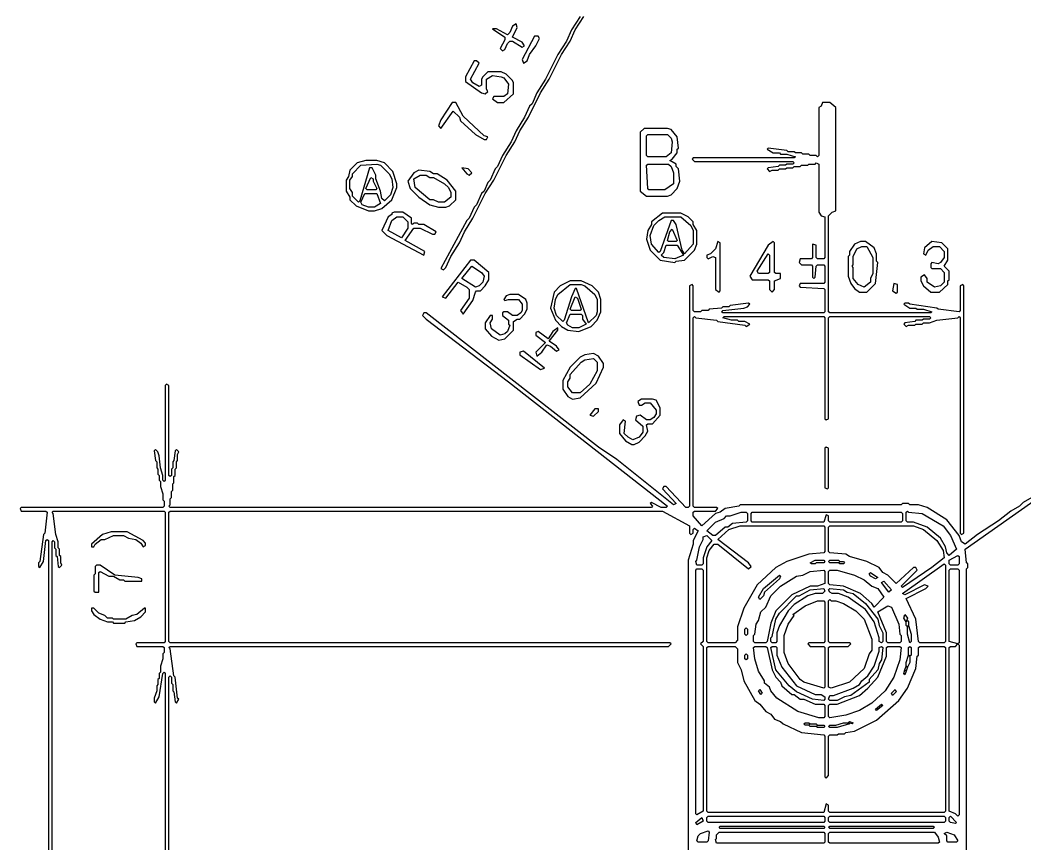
# Model space of a CAD drawing. Header units: millimetres. Extents: x 0 to 421, y 0 to 297.
# Drawn here: x 115.4 to 167.3, y 197 to 239.5 of the extents above; entities that cross this region are included whole.
import ezdxf

# ---------------------------------------------------------------- set-up
doc = ezdxf.new("R2010")
doc.units = ezdxf.units.MM
doc.layers.add('PDF_TRACE', color=7, linetype='Continuous')

msp = doc.modelspace()

# ---------------------------------------------------------------- linework, layer by layer
at = {"layer": 'PDF_TRACE'}
for points in [[(144.335, 239.713), (143.891, 239.014), (143.637, 238.443), (143.192, 237.744), (142.557, 236.474), (142.113, 235.776), (141.859, 235.204), (141.732, 235.077), (141.478, 234.506), (141.033, 233.807), (140.779, 233.236), (140.335, 232.537), (140.081, 231.966), (139.954, 231.839), (139.7, 231.267), (139.573, 231.14), (139.382, 230.696), (139.255, 230.569), (139.001, 229.997), (138.874, 229.87), (138.62, 229.299), (138.493, 229.172), (137.16, 226.695), (137.287, 226.632), (137.414, 226.759), (137.668, 227.33), (138.112, 228.029), (138.366, 228.6), (138.811, 229.299), (139.446, 230.569), (139.89, 231.267), (140.525, 232.537), (140.97, 233.236), (141.224, 233.807), (141.668, 234.506), (142.303, 235.776), (142.748, 236.474), (143.383, 237.744), (143.827, 238.443), (144.081, 239.014), (144.526, 239.713)], [(167.64, 214.884), (167.195, 214.63), (167.005, 214.44), (166.56, 214.186), (165.925, 213.678), (164.846, 212.979), (164.211, 212.471), (164.02, 212.598), (163.893, 212.916), (163.258, 213.741), (162.242, 214.376), (161.798, 214.503), (161.353, 214.503), (161.29, 214.567), (160.972, 214.567), (160.909, 214.503), (152.59, 214.503), (152.527, 214.44), (151.828, 214.313), (151.574, 214.122), (151.32, 214.059), (150.622, 213.424), (150.177, 213.932), (150.177, 214.122), (150.241, 214.186), (151.32, 214.186), (151.447, 214.313), (151.384, 214.376), (150.241, 214.376), (150.177, 214.44), (150.177, 224.155), (150.241, 224.219), (150.304, 224.155), (151.384, 224.028), (151.447, 223.965), (152.844, 223.774), (152.908, 223.711), (153.098, 223.838), (152.844, 223.965), (152.527, 223.965), (152.463, 224.028), (152.146, 224.028), (151.701, 224.155), (151.765, 224.219), (156.908, 224.219), (156.972, 224.155), (156.972, 218.948), (157.035, 218.885), (157.162, 218.948), (157.162, 224.155), (157.226, 224.219), (162.369, 224.219), (162.433, 224.155), (162.369, 224.092), (162.052, 224.092), (161.988, 224.028), (161.671, 224.028), (161.607, 223.965), (161.099, 223.901), (161.036, 223.838), (161.163, 223.711), (161.29, 223.774), (161.607, 223.774), (161.671, 223.838), (161.988, 223.838), (162.052, 223.901), (162.369, 223.901), (162.75, 224.028), (163.83, 224.155), (163.893, 224.219), (163.957, 224.155), (163.957, 213.043), (164.02, 212.979), (164.147, 213.043), (164.147, 225.806), (164.084, 225.87), (163.957, 225.806), (163.957, 224.536), (163.893, 224.473), (162.814, 224.6), (162.75, 224.663), (161.353, 224.854), (161.29, 224.917), (161.099, 224.917), (161.036, 224.854), (161.353, 224.663), (161.671, 224.663), (161.734, 224.6), (162.052, 224.6), (162.496, 224.473), (162.433, 224.409), (157.226, 224.409), (157.162, 224.473), (157.162, 229.426), (157.353, 229.616), (157.543, 229.68), (157.543, 235.014), (157.226, 235.268), (156.845, 235.268), (156.781, 235.077), (156.654, 235.014), (156.654, 232.537), (156.591, 232.474), (156.527, 232.537), (156.21, 232.537), (156.146, 232.601), (155.829, 232.601), (155.765, 232.664), (155.448, 232.664), (155.384, 232.728), (155.067, 232.728), (155.003, 232.791), (154.051, 232.918), (153.987, 232.855), (154.305, 232.664), (154.622, 232.664), (154.686, 232.601), (155.003, 232.601), (155.448, 232.474), (155.384, 232.41), (150.177, 232.41), (150.114, 232.347), (150.241, 232.22), (155.321, 232.22), (155.384, 232.156), (155.321, 232.093), (155.003, 232.093), (154.94, 232.029), (154.622, 232.029), (154.559, 231.966), (154.051, 231.902), (153.987, 231.839), (154.114, 231.712), (154.241, 231.775), (154.559, 231.775), (154.622, 231.839), (154.94, 231.839), (155.003, 231.902), (155.321, 231.902), (155.384, 231.966), (155.702, 231.966), (155.765, 232.029), (156.083, 232.029), (156.146, 232.093), (156.464, 232.093), (156.527, 232.156), (156.654, 232.093), (156.654, 229.616), (156.781, 229.426), (156.972, 229.362), (156.972, 227.267), (156.908, 227.203), (156.591, 227.203), (156.527, 227.267), (156.527, 227.902), (156.337, 227.965), (156.337, 227.267), (156.273, 227.203), (155.702, 227.203), (155.638, 227.013), (155.765, 226.886), (156.273, 226.886), (156.337, 226.822), (156.337, 226.251), (156.4, 226.187), (156.464, 226.251), (156.527, 226.822), (156.591, 226.886), (156.908, 226.886), (156.972, 226.822), (156.972, 225.997), (156.908, 225.933), (155.702, 225.933), (155.638, 225.806), (155.702, 225.743), (156.908, 225.679), (156.972, 225.616), (156.972, 224.473), (156.908, 224.409), (151.701, 224.409), (151.638, 224.473), (151.701, 224.536), (152.781, 224.663), (152.971, 224.727), (153.098, 224.854), (153.035, 224.917), (152.082, 224.79), (152.019, 224.727), (151.701, 224.727), (151.638, 224.663), (151.003, 224.6), (150.939, 224.536), (150.622, 224.536), (150.558, 224.473), (150.241, 224.473), (150.177, 224.536), (150.177, 225.806), (150.114, 225.87), (149.987, 225.806), (149.987, 214.44), (149.923, 214.376), (149.796, 214.376), (148.78, 215.456), (148.653, 215.456), (148.59, 215.329), (149.288, 214.567), (149.161, 214.503), (146.24, 216.853), (145.288, 217.488), (136.398, 224.409), (136.271, 224.409), (136.207, 224.282), (136.398, 224.092), (140.652, 220.853), (148.844, 214.44), (148.78, 214.376), (148.526, 214.376), (148.018, 214.63), (147.955, 214.567), (148.082, 214.44), (148.018, 214.376), (123.19, 214.376), (123.126, 214.44), (123.19, 214.503), (123.19, 214.821), (123.253, 214.884), (123.253, 215.202), (123.317, 215.265), (123.317, 215.583), (123.38, 215.646), (123.38, 215.964), (123.444, 216.027), (123.444, 216.345), (123.507, 216.408), (123.507, 216.726), (123.571, 216.789), (123.571, 217.107), (123.634, 217.234), (123.507, 217.361), (123.444, 217.297), (123.38, 216.789), (123.317, 216.726), (123.317, 216.408), (123.253, 216.345), (123.253, 216.027), (123.19, 215.964), (123.126, 216.027), (123.126, 220.663), (122.999, 220.726), (122.936, 220.663), (122.936, 215.773), (122.872, 215.71), (122.809, 215.773), (122.809, 216.027), (122.682, 216.408), (122.618, 217.043), (122.555, 217.234), (122.428, 217.361), (122.364, 217.297), (122.428, 216.789), (122.491, 216.726), (122.491, 216.408), (122.555, 216.345), (122.555, 216.091), (122.618, 216.027), (122.618, 215.773), (122.682, 215.71), (122.682, 215.456), (122.809, 215.075), (122.809, 214.757), (122.872, 214.694), (122.872, 214.44), (122.809, 214.376), (115.506, 214.376), (115.443, 214.313), (115.506, 214.186), (116.776, 214.186), (116.84, 214.122), (116.713, 213.043), (116.649, 212.979), (116.459, 211.582), (116.395, 211.519), (116.395, 211.328), (116.459, 211.265), (116.649, 211.582), (116.776, 212.662), (116.84, 212.725), (116.903, 212.662), (116.903, 154.94)], [(167.449, 196.342), (167.132, 196.088), (166.624, 195.834), (166.306, 195.58), (165.481, 195.136), (165.163, 194.882), (164.655, 194.628), (164.338, 194.374), (164.274, 194.437), (164.274, 211.201), (164.338, 211.265), (164.338, 211.455), (164.274, 211.519), (164.211, 212.217), (173.228, 218.567)], [(117.094, 155.004), (117.094, 212.598), (117.157, 212.662), (117.221, 212.598), (117.221, 212.281), (117.284, 212.217), (117.284, 211.9), (117.348, 211.836), (117.411, 211.328), (117.475, 211.265), (117.602, 211.392), (117.538, 211.519), (117.538, 211.836), (117.475, 211.9), (117.475, 212.217), (117.411, 212.281), (117.411, 212.598), (117.284, 212.979), (117.157, 214.059), (117.094, 214.122), (117.157, 214.186), (122.872, 214.186), (122.936, 214.122), (122.936, 207.455), (122.872, 207.391), (121.475, 207.391), (121.412, 207.328), (121.475, 207.201), (122.809, 207.201), (122.872, 207.137), (122.872, 206.883), (122.809, 206.82), (122.809, 206.566), (122.682, 206.185), (122.682, 205.867), (122.618, 205.804), (122.618, 205.55), (122.555, 205.486), (122.555, 205.232), (122.491, 205.169), (122.491, 204.915), (122.364, 204.534), (122.364, 204.343), (122.428, 204.28), (122.618, 204.597), (122.809, 205.804), (122.872, 205.867), (122.936, 205.804), (122.936, 154.75)], [(123.126, 155.004), (123.126, 205.613), (123.19, 205.677), (123.253, 205.613), (123.253, 205.296), (123.317, 205.232), (123.317, 204.915), (123.38, 204.851), (123.444, 204.343), (123.507, 204.28), (123.634, 204.47), (123.571, 204.534), (123.444, 205.613), (123.38, 205.677), (123.19, 207.074), (123.126, 207.137), (123.19, 207.201), (148.907, 207.201), (149.034, 207.328), (148.971, 207.391), (123.19, 207.391), (123.126, 207.455), (123.126, 214.122), (123.19, 214.186), (148.59, 214.186), (149.987, 213.424), (149.987, 213.043), (150.05, 212.979), (150.177, 213.043), (150.177, 213.233), (150.241, 213.297), (150.431, 213.17), (150.177, 212.662), (150.177, 212.471), (149.923, 211.646), (149.923, 189.929)]]:
    msp.add_lwpolyline(points, dxfattribs=at)
for points in [[(141.033, 239.332), (140.843, 239.205), (140.716, 238.887), (140.589, 238.76), (140.017, 239.078), (139.827, 239.078), (140.462, 238.633), (140.462, 238.506), (140.208, 238.062), (140.335, 237.935), (140.462, 237.998), (140.589, 238.316), (140.716, 238.443), (140.843, 238.443), (141.351, 238.125), (141.478, 238.189), (141.351, 238.379), (140.843, 238.633), (141.097, 239.141)], [(142.176, 238.697), (141.986, 238.697), (141.351, 237.49), (141.414, 237.3), (141.605, 237.427), (141.732, 237.744), (142.049, 238.189), (142.24, 238.57)], [(138.874, 237.427), (138.43, 236.601), (138.43, 236.347), (139.255, 235.776), (139.446, 235.712), (139.573, 235.839), (139.509, 235.966), (139.509, 236.474), (139.827, 236.665), (140.271, 236.601), (140.398, 236.538), (140.652, 236.22), (140.589, 235.712), (140.398, 235.585), (139.89, 235.585), (139.827, 235.458), (140.081, 235.268), (140.398, 235.268), (140.906, 235.712), (140.906, 236.284), (140.843, 236.411), (140.525, 236.728), (140.271, 236.855), (139.573, 236.855), (139.319, 236.601), (139.255, 236.474), (139.255, 236.157), (139.128, 236.093), (138.811, 236.284), (138.684, 236.474), (139.128, 237.3), (139.001, 237.427)], [(137.731, 235.268), (137.16, 234.379), (137.033, 234.061), (137.16, 233.934), (137.795, 234.823), (138.112, 234.506), (138.176, 234.315), (138.938, 233.617), (139.382, 233.363), (139.509, 233.363), (139.573, 233.49), (139.382, 233.553), (138.303, 234.569), (137.922, 235.268)], [(147.637, 233.934), (147.447, 233.744), (147.447, 230.696), (147.764, 230.442), (148.844, 230.442), (149.034, 230.505), (149.352, 230.823), (149.479, 231.204), (149.415, 231.839), (149.288, 231.966), (149.288, 232.093), (148.971, 232.283), (149.098, 232.347), (149.352, 232.664), (149.352, 232.855), (149.415, 232.918), (149.352, 233.49), (149.034, 233.871), (148.844, 233.934)], [(147.764, 233.553), (147.828, 233.617), (148.844, 233.617), (149.034, 233.426), (149.098, 233.236), (149.034, 232.664), (148.78, 232.474), (147.828, 232.474), (147.764, 232.537)], [(133.286, 232.283), (132.842, 232.156), (132.461, 231.775), (132.397, 231.458), (132.27, 231.267), (132.27, 230.696), (132.461, 230.378), (132.461, 230.251), (132.778, 229.934), (133.413, 229.68), (133.731, 229.68), (134.112, 229.807), (134.62, 230.251), (134.874, 230.886), (134.874, 231.077), (134.683, 231.712), (134.239, 232.156), (133.858, 232.283)], [(133.032, 232.029), (133.858, 232.093), (134.048, 232.029), (134.493, 231.585), (134.62, 231.331), (134.683, 230.886), (134.556, 230.505), (134.239, 230.188), (134.112, 230.315), (134.048, 230.696), (133.794, 231.331), (133.794, 231.521), (133.604, 231.902), (133.477, 231.902), (132.969, 230.188), (132.905, 230.124), (132.588, 230.442), (132.588, 230.632), (132.461, 230.823), (132.461, 231.267), (132.588, 231.458), (132.588, 231.585)], [(135.445, 231.204), (135.572, 230.823), (136.017, 230.378), (136.588, 229.997), (137.033, 229.87), (137.414, 229.87), (137.604, 229.934), (137.922, 230.251), (137.922, 230.696), (137.477, 231.267), (136.969, 231.585), (136.779, 231.585), (136.588, 231.712), (136.017, 231.775), (135.763, 231.648)], [(138.239, 231.902), (138.493, 231.585), (138.62, 231.521), (138.747, 231.648), (138.557, 231.839)], [(147.764, 232.029), (147.828, 232.093), (148.907, 232.093), (149.034, 231.966), (149.161, 231.648), (149.161, 231.077), (148.717, 230.759), (147.891, 230.759), (147.828, 230.823)], [(133.54, 231.394), (133.667, 231.331), (133.667, 231.204), (133.858, 230.823), (133.794, 230.759), (133.35, 230.759), (133.286, 230.823)], [(135.763, 231.331), (136.08, 231.521), (136.398, 231.521), (136.588, 231.394), (136.779, 231.394), (137.35, 231.077), (137.541, 230.886), (137.668, 230.632), (137.668, 230.378), (137.35, 230.124), (137.033, 230.124), (136.779, 230.251), (136.588, 230.251), (135.826, 230.886)], [(133.032, 230.124), (133.223, 230.569), (133.858, 230.569), (134.048, 230.061), (133.731, 229.87), (133.413, 229.87), (133.096, 229.997)], [(134.62, 229.553), (134.62, 229.489), (134.429, 229.362), (134.112, 228.664), (134.366, 228.41), (136.271, 227.394), (136.334, 227.584), (135.318, 228.156), (135.763, 228.791), (136.08, 228.791), (136.715, 228.473), (136.842, 228.473), (136.906, 228.6), (136.271, 228.981), (136.017, 228.981), (135.953, 229.045), (135.763, 229.045), (135.699, 228.981), (135.636, 229.045), (135.636, 229.299), (135.191, 229.616), (134.747, 229.616)], [(134.874, 229.362), (135.191, 229.362), (135.445, 229.108), (135.445, 228.791), (135.128, 228.283), (134.429, 228.664), (134.62, 229.172)], [(148.018, 229.108), (148.018, 228.981), (147.828, 228.664), (147.764, 228.219), (147.955, 227.648), (148.463, 227.14), (149.225, 227.013), (149.288, 227.076), (149.733, 227.14), (150.241, 227.648), (150.368, 227.965), (150.368, 228.664), (150.177, 228.981), (150.177, 229.108), (149.923, 229.362), (149.542, 229.553), (148.59, 229.553)], [(148.399, 229.172), (148.717, 229.362), (149.542, 229.362), (150.05, 228.918), (150.177, 228.664), (150.177, 227.965), (149.733, 227.457), (149.606, 227.648), (149.288, 228.981), (149.161, 229.172), (149.034, 229.172), (148.463, 227.584), (148.399, 227.521), (148.018, 227.965), (147.955, 228.41), (148.145, 228.918)], [(149.098, 228.727), (149.352, 228.156), (149.288, 228.092), (148.907, 228.092), (148.844, 228.156), (148.971, 228.6)], [(148.526, 227.394), (148.653, 227.521), (148.78, 227.902), (149.352, 227.902), (149.669, 227.394), (149.225, 227.203), (148.653, 227.267)], [(151.447, 228.092), (151.32, 227.711), (151.066, 227.457), (150.876, 227.394), (150.876, 227.267), (150.939, 227.203), (151.193, 227.33), (151.32, 227.267), (151.32, 225.616), (151.511, 225.489), (151.574, 225.552), (151.574, 228.029)], [(154.305, 228.092), (154.051, 227.902), (153.098, 226.314), (153.225, 226.124), (154.051, 226.124), (154.114, 226.06), (154.114, 225.616), (154.241, 225.489), (154.368, 225.616), (154.368, 226.06), (154.686, 226.187), (154.686, 226.441), (154.432, 226.441), (154.368, 226.505), (154.368, 228.029)], [(158.813, 228.092), (158.496, 227.965), (158.242, 227.584), (158.242, 227.394), (158.178, 227.33), (158.178, 226.314), (158.305, 225.933), (158.496, 225.679), (158.75, 225.489), (159.131, 225.489), (159.575, 225.933), (159.702, 227.013), (159.639, 227.076), (159.639, 227.457), (159.512, 227.775), (159.067, 228.092)], [(158.877, 227.838), (159.131, 227.838), (159.448, 227.267), (159.448, 226.441), (159.321, 226.187), (159.321, 225.997), (159.004, 225.743), (158.686, 225.87), (158.432, 226.187), (158.432, 226.759), (158.369, 226.822), (158.432, 226.886), (158.432, 227.33), (158.623, 227.711)], [(162.496, 228.092), (162.115, 227.775), (162.052, 227.457), (162.179, 227.394), (162.306, 227.648), (162.56, 227.838), (162.877, 227.838), (163.131, 227.584), (163.131, 227.267), (162.941, 227.013), (162.814, 226.949), (162.496, 227.013), (162.433, 226.949), (162.433, 226.759), (162.496, 226.695), (162.941, 226.695), (163.131, 226.505), (163.131, 225.997), (162.941, 225.806), (162.623, 225.743), (162.242, 225.997), (162.242, 226.187), (162.115, 226.378), (161.925, 226.251), (161.925, 226.06), (162.052, 225.806), (162.433, 225.489), (162.877, 225.489), (163.322, 225.87), (163.322, 226.06), (163.385, 226.124), (163.385, 226.568), (163.131, 226.822), (163.322, 227.14), (163.322, 227.711), (163.004, 228.029)], [(138.874, 227.14), (138.684, 227.14), (137.223, 225.235), (137.414, 225.171), (138.049, 225.997), (138.493, 225.743), (138.62, 225.616), (138.62, 225.171), (138.176, 224.536), (138.303, 224.346), (138.811, 225.044), (138.938, 225.489), (139.001, 225.552), (139.192, 225.552), (139.446, 225.806), (139.636, 226.124), (139.636, 226.505)], [(154.051, 227.457), (154.114, 227.394), (154.114, 226.505), (154.051, 226.441), (153.543, 226.441), (153.479, 226.568)], [(138.747, 226.822), (139.255, 226.505), (139.382, 226.314), (139.319, 225.997), (139.128, 225.806), (138.938, 225.743), (138.239, 226.187)], [(143.827, 226.06), (143.319, 225.806), (143.002, 225.489), (142.811, 224.663), (143.065, 224.028), (143.383, 223.711), (143.7, 223.52), (144.272, 223.457), (144.907, 223.711), (145.224, 224.028), (145.415, 224.473), (145.415, 225.108), (145.288, 225.489), (144.97, 225.806), (144.399, 226.06)], [(143.827, 225.87), (144.399, 225.87), (144.589, 225.806), (145.097, 225.362), (145.224, 225.108), (145.224, 224.473), (145.161, 224.282), (144.78, 223.901), (144.145, 225.679), (144.081, 225.679), (143.891, 225.235), (143.51, 224.028), (143.446, 223.965), (143.129, 224.282), (143.002, 224.663), (143.065, 225.108), (143.192, 225.362)], [(160.528, 225.933), (160.464, 225.552), (160.655, 225.425), (160.718, 225.489), (160.718, 225.87)], [(141.16, 225.362), (140.716, 225.362), (140.525, 225.298), (140.398, 225.108), (140.462, 225.044), (140.652, 225.108), (141.16, 225.108), (141.351, 224.854), (141.351, 224.536), (141.287, 224.409), (141.097, 224.282), (140.843, 224.282), (140.589, 224.473), (140.398, 224.473), (140.335, 224.409), (140.335, 224.282), (140.652, 224.028), (140.652, 223.838), (140.716, 223.774), (140.589, 223.457), (140.462, 223.33), (140.208, 223.266), (139.763, 223.584), (139.7, 223.901), (139.827, 224.092), (139.827, 224.282), (139.7, 224.282), (139.446, 223.901), (139.446, 223.584), (139.763, 223.203), (140.144, 223.012), (140.462, 223.076), (140.906, 223.52), (140.906, 223.965), (141.097, 224.092), (141.224, 224.092), (141.478, 224.346), (141.605, 224.6), (141.605, 224.917), (141.541, 225.108)], [(144.081, 225.235), (144.208, 225.171), (144.399, 224.6), (144.335, 224.536), (143.891, 224.536), (143.827, 224.6)], [(143.637, 223.901), (143.827, 224.346), (144.399, 224.346), (144.462, 224.282), (144.462, 224.092), (144.653, 223.838), (144.272, 223.647), (143.954, 223.647), (143.7, 223.774)], [(143.192, 223.647), (142.938, 223.457), (142.684, 223.076), (142.176, 223.457), (142.049, 223.393), (142.049, 223.266), (142.557, 222.885), (142.049, 222.377), (142.113, 222.187), (142.367, 222.377), (142.621, 222.758), (142.811, 222.695), (143.129, 222.441), (143.256, 222.504), (143.129, 222.695), (142.748, 222.949), (143.192, 223.52)], [(141.224, 222.377), (141.224, 222.25), (142.303, 221.488), (142.494, 221.552), (141.414, 222.441)], [(145.288, 222.187), (145.034, 222.314), (144.589, 222.25), (144.335, 222.123), (143.827, 221.615), (143.446, 220.917), (143.446, 220.472), (143.7, 220.091), (143.954, 219.964), (144.335, 220.028), (145.161, 220.79), (145.542, 221.615), (145.542, 221.806)], [(145.034, 222.06), (145.224, 221.869), (145.224, 221.425), (144.843, 220.726), (144.335, 220.282), (143.954, 220.282), (143.7, 220.599), (143.7, 220.853), (143.827, 221.044), (143.827, 221.234), (144.399, 221.869), (144.589, 221.996)], [(148.272, 219.901), (148.082, 219.964), (147.51, 219.964), (147.32, 219.837), (147.383, 219.647), (147.51, 219.647), (147.701, 219.774), (147.955, 219.774), (148.272, 219.393), (148.272, 219.202), (148.145, 219.012), (147.955, 218.885), (147.764, 218.885), (147.447, 219.139), (147.256, 219.075), (147.193, 218.885), (147.574, 218.567), (147.574, 218.25), (147.383, 217.996), (147.066, 217.869), (146.812, 217.996), (146.621, 218.186), (146.685, 218.821), (146.558, 218.885), (146.367, 218.631), (146.367, 218.186), (146.685, 217.805), (147.002, 217.615), (147.129, 217.615), (147.383, 217.742), (147.701, 218.059), (147.828, 218.313), (147.764, 218.631), (147.828, 218.694), (148.082, 218.694), (148.463, 219.139), (148.463, 219.52)], [(145.288, 219.456), (145.097, 219.456), (144.843, 219.139), (145.034, 219.075), (145.288, 219.329)], [(157.035, 217.488), (156.972, 217.424), (156.972, 215.392), (157.099, 215.329), (157.162, 215.392), (157.162, 217.424)], [(161.163, 214.122), (161.226, 214.186), (161.29, 214.122), (161.988, 214.059), (163.068, 213.424), (163.449, 212.916), (163.766, 212.217), (163.385, 211.9), (163.258, 212.027), (163.195, 212.344), (162.941, 212.789), (162.242, 213.36), (161.544, 213.614), (161.226, 213.614), (161.163, 213.678)], [(152.971, 214.059), (152.971, 213.678), (152.908, 213.614), (152.209, 213.551), (151.955, 213.36), (151.828, 213.36), (151.32, 212.916), (151.193, 212.916), (150.876, 213.17), (151.32, 213.614), (151.765, 213.805), (151.892, 213.932), (152.082, 213.932), (152.654, 214.122), (152.908, 214.122)], [(153.162, 214.059), (153.225, 214.122), (160.909, 214.122), (160.972, 214.059), (160.972, 213.678), (160.909, 213.614), (157.226, 213.614), (157.162, 213.678), (157.162, 213.932), (157.035, 213.995), (156.908, 213.614), (153.225, 213.614), (153.162, 213.678)], [(119.126, 212.471), (119.126, 212.344), (119.253, 212.344), (119.316, 212.471), (119.634, 212.725), (119.824, 212.725), (120.269, 212.916), (120.777, 212.916), (121.031, 212.789), (121.412, 212.725), (121.666, 212.535), (121.793, 212.344), (121.92, 212.408), (121.92, 212.535), (121.793, 212.662), (120.967, 213.106), (120.142, 213.106), (119.697, 212.979)], [(156.908, 213.424), (156.972, 213.36), (156.972, 212.09), (156.908, 212.027), (156.146, 211.963), (155.003, 211.582), (154.432, 211.265), (153.479, 210.376), (152.781, 209.169), (152.463, 208.217), (152.463, 207.518), (152.336, 207.391), (150.939, 207.391), (150.876, 207.455), (150.876, 211.773), (151.003, 212.154), (151.257, 212.471), (151.447, 212.471), (153.035, 211.201), (153.162, 211.328), (153.035, 211.519), (151.447, 212.725), (152.019, 213.233), (152.59, 213.424)], [(157.162, 213.36), (157.226, 213.424), (161.544, 213.424), (162.052, 213.233), (162.75, 212.662), (163.068, 212.154), (163.131, 211.773), (162.496, 211.265), (160.972, 210.249), (160.909, 210.312), (161.734, 211.138), (161.671, 211.265), (161.544, 211.265), (160.655, 210.439), (160.21, 210.884), (159.956, 211.011), (159.766, 211.265), (159.131, 211.582), (158.242, 211.836), (158.051, 211.963), (157.226, 212.027), (157.162, 212.09)], [(150.876, 212.916), (151.13, 212.662), (150.876, 212.344), (150.685, 211.773), (150.685, 211.455), (150.622, 211.392), (150.368, 211.392), (150.304, 211.582), (150.368, 211.646), (150.495, 212.344), (150.685, 212.725), (150.685, 212.852)], [(156.21, 211.519), (156.464, 211.646), (156.908, 211.646), (156.972, 211.582), (156.908, 211.519), (156.527, 211.519), (156.464, 211.455), (156.273, 211.455)], [(157.162, 211.582), (157.226, 211.646), (157.67, 211.646), (157.734, 211.582), (157.67, 211.519), (157.226, 211.519)], [(157.67, 211.519), (157.734, 211.582), (157.924, 211.582), (157.988, 211.519), (157.924, 211.455), (157.734, 211.455)], [(163.83, 211.9), (163.893, 211.836), (163.893, 211.455), (163.83, 211.392), (163.449, 211.392), (163.385, 211.455), (163.385, 211.646)], [(119.316, 211.328), (119.316, 210.947), (119.253, 210.884), (119.253, 210.058), (119.316, 209.995), (119.507, 209.995), (119.507, 211.011), (119.57, 211.074), (120.015, 210.82), (120.269, 210.82), (120.586, 210.63), (120.777, 210.63), (120.84, 210.566), (121.729, 210.566), (121.729, 210.693), (121.539, 210.757), (120.332, 210.884), (119.57, 211.392), (119.38, 211.392)], [(150.622, 211.201), (150.685, 211.138), (150.685, 207.455), (150.558, 207.328), (150.685, 207.201), (150.685, 198.692), (150.368, 198.501), (150.304, 198.565), (150.304, 211.138), (150.368, 211.201)], [(156.908, 211.138), (156.972, 211.074), (156.972, 210.439), (156.591, 210.312), (156.21, 210.312), (155.257, 209.868), (154.432, 209.042), (154.178, 208.407), (153.987, 207.455), (153.924, 207.391), (153.352, 207.391), (153.289, 207.455), (153.289, 207.772), (153.352, 207.836), (153.416, 208.344), (153.543, 208.534), (153.67, 208.979), (153.924, 209.233), (154.178, 209.804), (154.686, 210.312), (155.511, 210.82), (155.829, 210.884), (156.21, 211.074)], [(157.162, 211.074), (157.226, 211.138), (157.607, 211.138), (158.496, 210.884), (159.004, 210.63), (159.385, 210.312), (159.702, 210.185), (160.02, 209.741), (159.512, 209.233), (159.385, 209.423), (158.813, 209.931), (157.924, 210.312), (157.226, 210.376), (157.162, 210.439)], [(163.131, 211.455), (163.195, 211.392), (163.195, 207.455), (163.131, 207.391), (161.861, 207.391), (161.798, 207.455), (161.671, 208.598), (161.163, 209.677), (162.179, 210.185), (162.306, 210.312), (162.115, 210.376), (161.099, 209.868), (160.972, 209.931)], [(163.449, 211.201), (163.83, 211.201), (163.893, 211.138), (163.893, 207.391), (163.83, 207.328), (163.385, 207.455), (163.385, 211.138)], [(154.622, 210.884), (154.686, 210.82), (154.622, 210.693), (153.86, 209.995), (153.797, 209.804), (153.606, 209.614), (153.543, 209.741), (153.797, 210.185)], [(159.258, 210.947), (159.321, 211.011), (159.702, 210.757), (159.575, 210.693), (159.321, 210.82)], [(159.893, 210.503), (160.02, 210.566), (160.401, 210.122), (160.274, 209.995)], [(156.908, 210.185), (156.972, 210.058), (156.845, 209.931), (156.464, 209.931), (156.083, 209.804), (155.384, 209.36), (155.067, 209.042), (154.622, 208.28), (154.495, 207.899), (154.495, 207.455), (154.432, 207.391), (154.241, 207.391), (154.178, 207.455), (154.178, 207.645), (154.241, 207.709), (154.432, 208.598), (154.622, 208.915), (155.511, 209.804), (155.638, 209.804), (156.21, 210.122)], [(157.162, 210.122), (157.226, 210.185), (157.924, 210.122), (158.115, 209.995), (158.432, 209.931), (159.067, 209.423), (159.702, 208.598), (159.766, 208.28), (159.956, 207.899), (159.956, 207.455), (159.893, 207.391), (159.766, 207.455), (159.766, 207.645), (159.512, 208.471), (159.067, 209.106), (158.178, 209.741), (157.67, 209.931), (157.353, 209.931), (157.226, 209.995)], [(156.591, 209.55), (156.908, 209.55), (156.972, 209.487), (156.972, 207.455), (156.908, 207.391), (156.146, 207.391), (156.083, 207.328), (156.21, 207.201), (156.908, 207.201), (156.972, 207.137), (156.972, 205.105), (156.908, 205.042), (155.892, 205.359), (155.702, 205.486), (155.067, 206.312), (154.876, 206.883), (154.876, 207.772), (155.067, 208.344), (155.384, 208.788), (155.321, 208.852), (155.956, 209.296)], [(157.226, 209.614), (157.289, 209.55), (157.543, 209.55), (157.924, 209.423), (158.559, 209.042), (159.004, 208.598), (159.385, 207.582), (159.385, 207.01), (159.258, 206.82), (159.004, 206.058), (158.242, 205.359), (157.289, 205.042), (157.162, 205.105), (157.162, 207.137), (157.226, 207.201), (158.178, 207.201), (158.305, 207.328), (158.242, 207.391), (157.226, 207.391), (157.162, 207.455), (157.162, 209.55)], [(119.126, 209.169), (119.126, 209.042), (119.253, 208.852), (119.57, 208.598), (119.951, 208.471), (120.205, 208.471), (120.269, 208.407), (120.84, 208.407), (120.904, 208.471), (121.348, 208.534), (121.666, 208.725), (121.92, 208.979), (121.92, 209.169), (121.856, 209.169), (121.475, 208.852), (121.221, 208.788), (120.904, 208.598), (120.269, 208.598), (120.205, 208.661), (119.951, 208.661), (119.824, 208.788), (119.507, 208.915), (119.253, 209.169)], [(160.21, 209.296), (160.401, 209.233), (160.782, 208.344), (160.845, 207.836), (160.909, 207.772), (160.909, 207.455), (160.845, 207.391), (160.21, 207.391), (160.147, 207.455), (160.147, 207.899), (159.702, 208.979)], [(161.099, 208.852), (161.226, 208.661), (161.163, 208.471), (161.036, 208.661)], [(161.226, 208.534), (161.29, 208.471), (161.29, 208.28), (161.226, 208.217), (161.163, 208.28), (161.163, 208.471)], [(152.908, 208.153), (152.971, 208.09), (152.971, 207.836), (152.908, 207.772), (152.844, 207.836), (152.844, 208.09)], [(161.29, 208.28), (161.417, 207.836), (161.417, 207.455), (161.353, 207.391), (161.226, 207.836), (161.226, 208.217)], [(150.876, 207.137), (150.939, 207.201), (152.336, 207.201), (152.463, 207.074), (152.463, 206.375), (152.654, 205.994), (152.781, 205.423), (153.352, 204.407), (153.606, 204.216), (153.924, 203.835), (154.178, 203.708), (154.368, 203.454), (154.686, 203.327), (154.813, 203.2), (155.765, 202.756), (156.908, 202.629), (156.972, 202.565), (156.972, 200.47), (157.035, 200.406), (157.162, 200.533), (157.162, 202.565), (157.226, 202.629), (157.607, 202.629), (157.67, 202.692), (157.988, 202.692), (158.051, 202.756), (158.496, 202.819), (159.639, 203.391), (160.782, 204.407), (161.226, 205.042), (161.671, 206.058), (161.734, 206.693), (161.798, 206.756), (161.798, 207.137), (161.861, 207.201), (163.131, 207.201), (163.195, 207.137), (163.195, 198.692), (163.131, 198.628), (157.226, 198.628), (157.162, 198.692), (157.162, 199.009), (157.035, 199.073), (156.908, 198.628), (150.939, 198.628), (150.876, 198.692)], [(153.289, 207.137), (153.352, 207.201), (153.924, 207.201), (153.987, 207.137), (154.241, 205.994), (154.432, 205.613), (154.686, 205.359), (154.749, 205.169), (155.257, 204.724), (155.384, 204.724), (155.702, 204.47), (155.892, 204.47), (156.464, 204.216), (156.908, 204.216), (156.972, 204.153), (156.972, 203.581), (156.908, 203.518), (156.654, 203.518), (155.575, 203.835), (154.495, 204.534), (154.178, 204.915), (154.114, 205.105), (153.86, 205.296), (153.86, 205.423), (153.543, 205.931), (153.352, 206.566)], [(154.178, 207.137), (154.241, 207.201), (154.432, 207.201), (154.495, 207.137), (154.495, 206.756), (154.749, 206.121), (155.511, 205.169), (156.464, 204.724), (156.781, 204.724), (156.972, 204.597), (156.972, 204.47), (156.908, 204.407), (156.337, 204.47), (155.511, 204.851), (155.13, 205.169), (154.432, 205.994)], [(160.845, 207.201), (160.909, 207.137), (160.845, 206.502), (160.528, 205.613), (160.083, 204.915), (159.385, 204.28), (158.75, 203.899), (158.051, 203.645), (157.226, 203.518), (157.162, 203.581), (157.162, 204.153), (157.226, 204.216), (157.607, 204.216), (158.75, 204.661), (159.194, 205.042), (159.702, 205.613), (160.147, 206.693), (160.147, 207.137), (160.21, 207.201)], [(159.893, 207.201), (159.956, 207.137), (159.893, 206.502), (159.766, 206.312), (159.702, 205.994), (159.258, 205.486), (159.258, 205.359), (158.305, 204.661), (157.988, 204.597), (157.607, 204.407), (157.226, 204.407), (157.162, 204.47), (157.226, 204.661), (157.416, 204.661), (158.432, 205.042), (158.75, 205.232), (158.877, 205.423), (159.194, 205.677), (159.512, 206.185), (159.766, 206.947), (159.766, 207.137)], [(161.353, 207.201), (161.417, 207.137), (161.417, 206.756), (161.353, 206.693), (161.29, 206.756), (161.29, 207.137)], [(163.83, 207.328), (163.893, 207.264), (163.893, 198.501), (163.83, 198.438), (163.703, 198.565), (163.385, 198.692), (163.385, 207.137), (163.449, 207.201), (163.703, 207.201)], [(152.908, 206.82), (152.971, 206.756), (152.971, 206.566), (152.908, 206.502), (152.844, 206.566), (152.844, 206.756)], [(161.29, 206.756), (161.353, 206.693), (161.353, 206.375), (161.226, 206.121), (161.163, 206.185), (161.163, 206.375)], [(161.099, 205.994), (161.163, 205.931), (161.099, 205.74), (161.036, 205.804)], [(161.163, 206.185), (161.226, 206.121), (161.163, 205.931), (161.099, 205.994)], [(153.543, 204.915), (153.606, 204.978), (153.733, 204.788), (153.67, 204.724)], [(160.591, 204.978), (160.655, 204.851), (160.464, 204.661), (160.401, 204.788)], [(159.893, 204.216), (159.956, 204.153), (159.639, 203.899), (159.575, 203.962)], [(155.892, 203.2), (155.956, 203.264), (156.146, 203.264), (156.21, 203.2), (156.146, 203.137), (155.956, 203.137)], [(158.242, 203.2), (157.607, 203.01), (157.226, 203.01), (157.162, 203.073), (157.226, 203.137), (157.543, 203.137), (157.924, 203.264), (158.178, 203.264)], [(158.178, 203.264), (158.242, 203.327), (158.432, 203.264), (158.369, 203.2)], [(156.146, 203.137), (156.21, 203.2), (156.527, 203.2), (156.591, 203.137), (156.527, 203.073), (156.21, 203.073)], [(156.527, 203.073), (156.591, 203.137), (156.908, 203.137), (156.972, 203.073), (156.908, 203.01), (156.591, 203.01)], [(150.622, 198.374), (150.685, 198.184), (150.368, 197.993), (150.304, 198.12)], [(150.876, 198.374), (150.939, 198.438), (156.908, 198.438), (156.972, 198.374), (156.972, 198.184), (156.908, 198.12), (150.939, 198.12), (150.876, 198.184)], [(157.162, 198.374), (157.226, 198.438), (163.131, 198.438), (163.195, 198.374), (163.195, 198.184), (163.131, 198.12), (157.226, 198.12), (157.162, 198.184)], [(163.385, 198.374), (163.449, 198.438), (163.766, 198.12), (163.703, 198.057), (163.449, 198.12), (163.385, 198.184)], [(150.939, 197.676), (151.003, 197.612), (150.939, 197.168), (150.876, 197.104), (150.431, 197.104), (150.368, 197.168), (150.431, 197.422), (150.558, 197.549)], [(151.32, 197.231), (151.384, 197.295), (151.384, 197.485), (151.511, 197.612), (156.908, 197.612), (156.972, 197.549), (156.972, 197.104), (156.908, 197.041), (151.384, 197.041)], [(151.511, 197.866), (151.574, 197.93), (156.908, 197.93), (156.972, 197.866), (156.908, 197.803), (151.574, 197.803)], [(157.162, 197.866), (157.226, 197.93), (162.56, 197.93), (162.623, 197.866), (162.56, 197.803), (157.226, 197.803)], [(157.162, 197.549), (157.226, 197.612), (162.623, 197.612), (162.814, 197.358), (162.877, 197.104), (162.814, 197.041), (157.226, 197.041), (157.162, 197.104)], [(163.131, 197.549), (163.258, 197.612), (163.639, 197.485), (163.83, 197.168), (163.766, 197.104), (163.322, 197.104), (163.258, 197.168), (163.258, 197.422)]]:
    msp.add_lwpolyline(points, close=True, dxfattribs=at)

doc.saveas('drawing.dxf')
